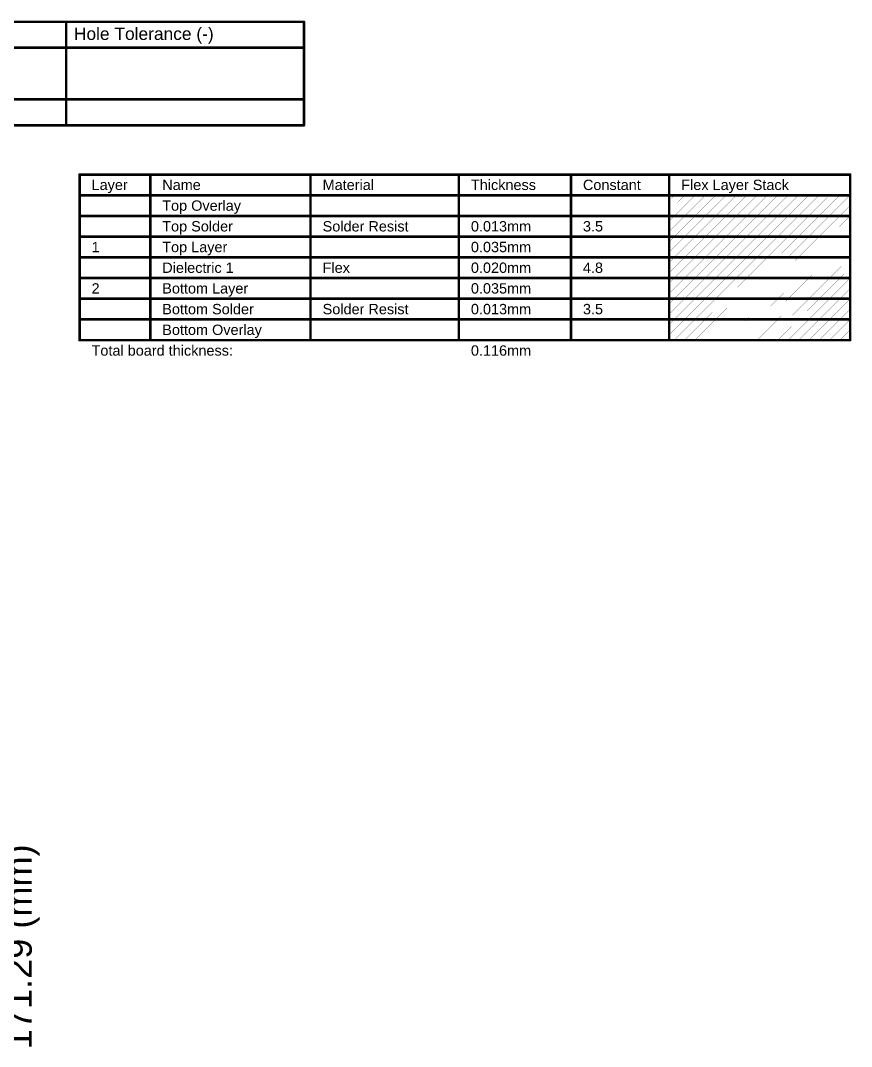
# Model space of a CAD drawing. Header units: inches. Extents: x -17 to 349, y -40 to 215.
# Drawn here: x 226.2 to 348.6, y 64.2 to 215.3 of the extents above; entities that cross this region are included whole.
import ezdxf

# ---------------------------------------------------------------- set-up
doc = ezdxf.new("R2010")
doc.units = ezdxf.units.IN
for name, color, linetype in [('Dimension', 6, 'Continuous'), ('Drill Drawing', 1, 'Continuous'), ('Fabrication', 76, 'Continuous')]:
    doc.layers.add(name, color=color, linetype=linetype)
doc.styles.add('Arial', font='', dxfattribs={"height": 0.2})
doc.styles.get('Arial').set_extended_font_data('Arial')

msp = doc.modelspace()

# ---------------------------------------------------------------- linework, layer by layer
at = {"layer": 'Drill Drawing'}
for points in [[(-1.87, 215.09, 0.381, 0.381, 0), (267.9, 215.09, 0.381, 0.381, 0)], [(232.89, 199.85, 0.381, 0.381, 0), (232.89, 215.09, 0.381, 0.381, 0)], [(267.9, 199.85, 0.381, 0.381, 0), (267.9, 215.09, 0.381, 0.381, 0)], [(-1.87, 211.28, 0.381, 0.381, 0), (267.9, 211.28, 0.381, 0.381, 0)], [(-1.87, 203.66, 0.381, 0.381, 0), (267.9, 203.66, 0.381, 0.381, 0)], [(-1.87, 199.85, 0.381, 0.381, 0), (267.9, 199.85, 0.381, 0.381, 0)]]:
    msp.add_lwpolyline(points, format="xyseb", dxfattribs=at)
for points in [[(232.79, 215.09, 0.191, 0.191, 1), (232.98, 215.09, 0.191, 0.191, 1)], [(267.81, 215.09, 0.191, 0.191, 1), (268, 215.09, 0.191, 0.191, 1)], [(267.81, 215.09, 0.191, 0.191, 1), (268, 215.09, 0.191, 0.191, 1)], [(267.81, 211.28, 0.191, 0.191, 1), (268, 211.28, 0.191, 0.191, 1)], [(267.81, 203.66, 0.191, 0.191, 1), (268, 203.66, 0.191, 0.191, 1)], [(232.79, 199.85, 0.191, 0.191, 1), (232.98, 199.85, 0.191, 0.191, 1)], [(267.81, 199.85, 0.191, 0.191, 1), (268, 199.85, 0.191, 0.191, 1)], [(267.81, 199.85, 0.191, 0.191, 1), (268, 199.85, 0.191, 0.191, 1)]]:
    msp.add_lwpolyline(points, format="xyseb", close=True, dxfattribs=at)
at = {"layer": 'Fabrication'}
for points in [[(234.86, 192.6, 0.381, 0.381, 0), (348.36, 192.6, 0.381, 0.381, 0)], [(234.86, 168.22, 0.381, 0.381, 0), (234.86, 192.6, 0.381, 0.381, 0)], [(245.27, 168.22, 0.381, 0.381, 0), (245.27, 192.6, 0.381, 0.381, 0)], [(268.88, 168.22, 0.381, 0.381, 0), (268.88, 192.6, 0.381, 0.381, 0)], [(290.72, 168.22, 0.381, 0.381, 0), (290.72, 192.6, 0.381, 0.381, 0)], [(307.23, 168.22, 0.381, 0.381, 0), (307.23, 192.6, 0.381, 0.381, 0)], [(321.7, 168.22, 0.381, 0.381, 0), (321.7, 192.6, 0.381, 0.381, 0)], [(348.36, 168.22, 0.381, 0.381, 0), (348.36, 192.6, 0.381, 0.381, 0)], [(234.86, 189.55, 0.381, 0.381, 0), (348.36, 189.55, 0.381, 0.381, 0)], [(321.7, 187.28, 0.0254, 0.0254, 0), (323.98, 189.55, 0.0254, 0.0254, 0)], [(321.7, 188.8, 0.0254, 0.0254, 0), (322.46, 189.55, 0.0254, 0.0254, 0)], [(322.46, 186.51, 0.0254, 0.0254, 0), (325.5, 189.55, 0.0254, 0.0254, 0)], [(323.98, 186.51, 0.0254, 0.0254, 0), (327.03, 189.55, 0.0254, 0.0254, 0)], [(325.5, 186.51, 0.0254, 0.0254, 0), (328.55, 189.55, 0.0254, 0.0254, 0)], [(327.03, 186.51, 0.0254, 0.0254, 0), (330.08, 189.55, 0.0254, 0.0254, 0)], [(328.55, 186.51, 0.0254, 0.0254, 0), (331.6, 189.55, 0.0254, 0.0254, 0)], [(330.08, 186.51, 0.0254, 0.0254, 0), (333.12, 189.55, 0.0254, 0.0254, 0)], [(331.6, 186.51, 0.0254, 0.0254, 0), (334.65, 189.55, 0.0254, 0.0254, 0)], [(333.12, 186.51, 0.0254, 0.0254, 0), (336.17, 189.55, 0.0254, 0.0254, 0)], [(334.65, 186.51, 0.0254, 0.0254, 0), (337.7, 189.55, 0.0254, 0.0254, 0)], [(336.17, 186.51, 0.0254, 0.0254, 0), (339.22, 189.55, 0.0254, 0.0254, 0)], [(337.7, 186.51, 0.0254, 0.0254, 0), (340.74, 189.55, 0.0254, 0.0254, 0)], [(339.22, 186.51, 0.0254, 0.0254, 0), (342.27, 189.55, 0.0254, 0.0254, 0)], [(340.74, 186.51, 0.0254, 0.0254, 0), (343.79, 189.55, 0.0254, 0.0254, 0)], [(342.27, 186.51, 0.0254, 0.0254, 0), (345.32, 189.55, 0.0254, 0.0254, 0)], [(343.79, 186.51, 0.0254, 0.0254, 0), (346.84, 189.55, 0.0254, 0.0254, 0)], [(345.32, 186.51, 0.0254, 0.0254, 0), (348.36, 189.55, 0.0254, 0.0254, 0)], [(346.84, 186.51, 0.0254, 0.0254, 0), (348.36, 188.03, 0.0254, 0.0254, 0)], [(234.86, 186.51, 0.381, 0.381, 0), (245.27, 186.51, 0.381, 0.381, 0)], [(245.27, 186.51, 0.381, 0.381, 0), (268.88, 186.51, 0.381, 0.381, 0)], [(268.88, 186.51, 0.381, 0.381, 0), (290.72, 186.51, 0.381, 0.381, 0)], [(290.72, 186.51, 0.381, 0.381, 0), (307.23, 186.51, 0.381, 0.381, 0)], [(307.23, 186.51, 0.381, 0.381, 0), (321.7, 186.51, 0.381, 0.381, 0)], [(321.7, 186.51, 0.381, 0.381, 0), (348.36, 186.51, 0.381, 0.381, 0)], [(321.7, 184.23, 0.0254, 0.0254, 0), (323.98, 186.51, 0.0254, 0.0254, 0)], [(321.7, 185.75, 0.0254, 0.0254, 0), (322.46, 186.51, 0.0254, 0.0254, 0)], [(322.46, 183.46, 0.0254, 0.0254, 0), (325.5, 186.51, 0.0254, 0.0254, 0)], [(323.98, 183.46, 0.0254, 0.0254, 0), (327.03, 186.51, 0.0254, 0.0254, 0)], [(325.5, 183.46, 0.0254, 0.0254, 0), (328.55, 186.51, 0.0254, 0.0254, 0)], [(327.03, 183.46, 0.0254, 0.0254, 0), (330.08, 186.51, 0.0254, 0.0254, 0)], [(328.55, 183.46, 0.0254, 0.0254, 0), (331.6, 186.51, 0.0254, 0.0254, 0)], [(330.08, 183.46, 0.0254, 0.0254, 0), (333.12, 186.51, 0.0254, 0.0254, 0)], [(331.6, 183.46, 0.0254, 0.0254, 0), (334.65, 186.51, 0.0254, 0.0254, 0)], [(333.12, 183.46, 0.0254, 0.0254, 0), (336.17, 186.51, 0.0254, 0.0254, 0)], [(334.65, 183.46, 0.0254, 0.0254, 0), (337.7, 186.51, 0.0254, 0.0254, 0)], [(336.17, 183.46, 0.0254, 0.0254, 0), (339.22, 186.51, 0.0254, 0.0254, 0)], [(337.7, 183.46, 0.0254, 0.0254, 0), (340.74, 186.51, 0.0254, 0.0254, 0)], [(339.22, 183.46, 0.0254, 0.0254, 0), (342.27, 186.51, 0.0254, 0.0254, 0)], [(340.74, 183.46, 0.0254, 0.0254, 0), (343.79, 186.51, 0.0254, 0.0254, 0)], [(342.27, 183.46, 0.0254, 0.0254, 0), (345.32, 186.51, 0.0254, 0.0254, 0)], [(343.79, 183.46, 0.0254, 0.0254, 0), (346.84, 186.51, 0.0254, 0.0254, 0)], [(345.32, 183.46, 0.0254, 0.0254, 0), (348.36, 186.51, 0.0254, 0.0254, 0)], [(346.84, 183.46, 0.0254, 0.0254, 0), (348.36, 184.98, 0.0254, 0.0254, 0)], [(234.86, 183.46, 0.381, 0.381, 0), (245.27, 183.46, 0.381, 0.381, 0)], [(245.27, 183.46, 0.381, 0.381, 0), (268.88, 183.46, 0.381, 0.381, 0)], [(268.88, 183.46, 0.381, 0.381, 0), (290.72, 183.46, 0.381, 0.381, 0)], [(290.72, 183.46, 0.381, 0.381, 0), (307.23, 183.46, 0.381, 0.381, 0)], [(307.23, 183.46, 0.381, 0.381, 0), (321.7, 183.46, 0.381, 0.381, 0)], [(321.7, 183.46, 0.381, 0.381, 0), (348.36, 183.46, 0.381, 0.381, 0)], [(321.7, 181.18, 0.0254, 0.0254, 0), (323.98, 183.46, 0.0254, 0.0254, 0)], [(321.7, 182.7, 0.0254, 0.0254, 0), (322.46, 183.46, 0.0254, 0.0254, 0)], [(322.46, 180.41, 0.0254, 0.0254, 0), (325.5, 183.46, 0.0254, 0.0254, 0)], [(323.98, 180.41, 0.0254, 0.0254, 0), (327.03, 183.46, 0.0254, 0.0254, 0)], [(325.5, 180.41, 0.0254, 0.0254, 0), (328.55, 183.46, 0.0254, 0.0254, 0)], [(327.03, 180.41, 0.0254, 0.0254, 0), (330.08, 183.46, 0.0254, 0.0254, 0)], [(328.55, 180.41, 0.0254, 0.0254, 0), (331.6, 183.46, 0.0254, 0.0254, 0)], [(330.08, 180.41, 0.0254, 0.0254, 0), (333.12, 183.46, 0.0254, 0.0254, 0)], [(331.6, 180.41, 0.0254, 0.0254, 0), (334.65, 183.46, 0.0254, 0.0254, 0)], [(333.12, 180.41, 0.0254, 0.0254, 0), (336.17, 183.46, 0.0254, 0.0254, 0)], [(334.65, 180.41, 0.0254, 0.0254, 0), (337.7, 183.46, 0.0254, 0.0254, 0)], [(336.17, 180.41, 0.0254, 0.0254, 0), (339.22, 183.46, 0.0254, 0.0254, 0)], [(337.7, 180.41, 0.0254, 0.0254, 0), (340.74, 183.46, 0.0254, 0.0254, 0)], [(339.22, 180.41, 0.0254, 0.0254, 0), (342.27, 183.46, 0.0254, 0.0254, 0)], [(340.74, 180.41, 0.0254, 0.0254, 0), (343.79, 183.46, 0.0254, 0.0254, 0)], [(342.27, 180.41, 0.0254, 0.0254, 0), (345.32, 183.46, 0.0254, 0.0254, 0)], [(343.79, 180.41, 0.0254, 0.0254, 0), (346.84, 183.46, 0.0254, 0.0254, 0)], [(345.32, 180.41, 0.0254, 0.0254, 0), (348.36, 183.46, 0.0254, 0.0254, 0)], [(346.84, 180.41, 0.0254, 0.0254, 0), (348.36, 181.93, 0.0254, 0.0254, 0)], [(234.86, 180.41, 0.381, 0.381, 0), (245.27, 180.41, 0.381, 0.381, 0)], [(245.27, 180.41, 0.381, 0.381, 0), (268.88, 180.41, 0.381, 0.381, 0)], [(268.88, 180.41, 0.381, 0.381, 0), (290.72, 180.41, 0.381, 0.381, 0)], [(290.72, 180.41, 0.381, 0.381, 0), (307.23, 180.41, 0.381, 0.381, 0)], [(307.23, 180.41, 0.381, 0.381, 0), (321.7, 180.41, 0.381, 0.381, 0)], [(321.7, 180.41, 0.381, 0.381, 0), (348.36, 180.41, 0.381, 0.381, 0)], [(321.7, 178.13, 0.0254, 0.0254, 0), (323.98, 180.41, 0.0254, 0.0254, 0)], [(321.7, 179.66, 0.0254, 0.0254, 0), (322.46, 180.41, 0.0254, 0.0254, 0)], [(322.46, 177.36, 0.0254, 0.0254, 0), (325.5, 180.41, 0.0254, 0.0254, 0)], [(323.98, 177.36, 0.0254, 0.0254, 0), (327.03, 180.41, 0.0254, 0.0254, 0)], [(325.5, 177.36, 0.0254, 0.0254, 0), (328.55, 180.41, 0.0254, 0.0254, 0)], [(327.03, 177.36, 0.0254, 0.0254, 0), (330.08, 180.41, 0.0254, 0.0254, 0)], [(328.55, 177.36, 0.0254, 0.0254, 0), (331.6, 180.41, 0.0254, 0.0254, 0)], [(330.08, 177.36, 0.0254, 0.0254, 0), (333.12, 180.41, 0.0254, 0.0254, 0)], [(331.6, 177.36, 0.0254, 0.0254, 0), (334.65, 180.41, 0.0254, 0.0254, 0)], [(333.12, 177.36, 0.0254, 0.0254, 0), (336.17, 180.41, 0.0254, 0.0254, 0)], [(334.65, 177.36, 0.0254, 0.0254, 0), (337.7, 180.41, 0.0254, 0.0254, 0)], [(336.17, 177.36, 0.0254, 0.0254, 0), (339.22, 180.41, 0.0254, 0.0254, 0)], [(337.7, 177.36, 0.0254, 0.0254, 0), (340.74, 180.41, 0.0254, 0.0254, 0)], [(339.22, 177.36, 0.0254, 0.0254, 0), (342.27, 180.41, 0.0254, 0.0254, 0)], [(340.74, 177.36, 0.0254, 0.0254, 0), (343.79, 180.41, 0.0254, 0.0254, 0)], [(342.27, 177.36, 0.0254, 0.0254, 0), (345.32, 180.41, 0.0254, 0.0254, 0)], [(343.79, 177.36, 0.0254, 0.0254, 0), (346.84, 180.41, 0.0254, 0.0254, 0)], [(345.32, 177.36, 0.0254, 0.0254, 0), (348.36, 180.41, 0.0254, 0.0254, 0)], [(346.84, 177.36, 0.0254, 0.0254, 0), (348.36, 178.89, 0.0254, 0.0254, 0)], [(234.86, 177.36, 0.381, 0.381, 0), (245.27, 177.36, 0.381, 0.381, 0)], [(245.27, 177.36, 0.381, 0.381, 0), (268.88, 177.36, 0.381, 0.381, 0)], [(268.88, 177.36, 0.381, 0.381, 0), (290.72, 177.36, 0.381, 0.381, 0)], [(290.72, 177.36, 0.381, 0.381, 0), (307.23, 177.36, 0.381, 0.381, 0)], [(307.23, 177.36, 0.381, 0.381, 0), (321.7, 177.36, 0.381, 0.381, 0)], [(321.7, 177.36, 0.381, 0.381, 0), (348.36, 177.36, 0.381, 0.381, 0)], [(321.7, 175.08, 0.0254, 0.0254, 0), (323.98, 177.36, 0.0254, 0.0254, 0)], [(321.7, 176.61, 0.0254, 0.0254, 0), (322.46, 177.36, 0.0254, 0.0254, 0)], [(322.46, 174.31, 0.0254, 0.0254, 0), (325.5, 177.36, 0.0254, 0.0254, 0)], [(323.98, 174.31, 0.0254, 0.0254, 0), (327.03, 177.36, 0.0254, 0.0254, 0)], [(325.5, 174.31, 0.0254, 0.0254, 0), (328.55, 177.36, 0.0254, 0.0254, 0)], [(327.03, 174.31, 0.0254, 0.0254, 0), (330.08, 177.36, 0.0254, 0.0254, 0)], [(328.55, 174.31, 0.0254, 0.0254, 0), (331.6, 177.36, 0.0254, 0.0254, 0)], [(330.08, 174.31, 0.0254, 0.0254, 0), (333.12, 177.36, 0.0254, 0.0254, 0)], [(331.6, 174.31, 0.0254, 0.0254, 0), (334.65, 177.36, 0.0254, 0.0254, 0)], [(333.12, 174.31, 0.0254, 0.0254, 0), (336.17, 177.36, 0.0254, 0.0254, 0)], [(334.65, 174.31, 0.0254, 0.0254, 0), (337.7, 177.36, 0.0254, 0.0254, 0)], [(336.17, 174.31, 0.0254, 0.0254, 0), (339.22, 177.36, 0.0254, 0.0254, 0)], [(337.7, 174.31, 0.0254, 0.0254, 0), (340.74, 177.36, 0.0254, 0.0254, 0)], [(339.22, 174.31, 0.0254, 0.0254, 0), (342.27, 177.36, 0.0254, 0.0254, 0)], [(340.74, 174.31, 0.0254, 0.0254, 0), (343.79, 177.36, 0.0254, 0.0254, 0)], [(342.27, 174.31, 0.0254, 0.0254, 0), (345.32, 177.36, 0.0254, 0.0254, 0)], [(343.79, 174.31, 0.0254, 0.0254, 0), (346.84, 177.36, 0.0254, 0.0254, 0)], [(345.32, 174.31, 0.0254, 0.0254, 0), (348.36, 177.36, 0.0254, 0.0254, 0)], [(346.84, 174.31, 0.0254, 0.0254, 0), (348.36, 175.84, 0.0254, 0.0254, 0)], [(234.86, 174.31, 0.381, 0.381, 0), (245.27, 174.31, 0.381, 0.381, 0)], [(245.27, 174.31, 0.381, 0.381, 0), (268.88, 174.31, 0.381, 0.381, 0)], [(268.88, 174.31, 0.381, 0.381, 0), (290.72, 174.31, 0.381, 0.381, 0)], [(290.72, 174.31, 0.381, 0.381, 0), (307.23, 174.31, 0.381, 0.381, 0)], [(307.23, 174.31, 0.381, 0.381, 0), (321.7, 174.31, 0.381, 0.381, 0)], [(321.7, 174.31, 0.381, 0.381, 0), (348.36, 174.31, 0.381, 0.381, 0)], [(321.7, 172.04, 0.0254, 0.0254, 0), (323.98, 174.31, 0.0254, 0.0254, 0)], [(321.7, 173.56, 0.0254, 0.0254, 0), (322.46, 174.31, 0.0254, 0.0254, 0)], [(322.46, 171.27, 0.0254, 0.0254, 0), (325.5, 174.31, 0.0254, 0.0254, 0)], [(323.98, 171.27, 0.0254, 0.0254, 0), (327.03, 174.31, 0.0254, 0.0254, 0)], [(325.5, 171.27, 0.0254, 0.0254, 0), (328.55, 174.31, 0.0254, 0.0254, 0)], [(327.03, 171.27, 0.0254, 0.0254, 0), (330.08, 174.31, 0.0254, 0.0254, 0)], [(328.55, 171.27, 0.0254, 0.0254, 0), (331.6, 174.31, 0.0254, 0.0254, 0)], [(330.08, 171.27, 0.0254, 0.0254, 0), (333.12, 174.31, 0.0254, 0.0254, 0)], [(331.6, 171.27, 0.0254, 0.0254, 0), (334.65, 174.31, 0.0254, 0.0254, 0)], [(333.12, 171.27, 0.0254, 0.0254, 0), (336.17, 174.31, 0.0254, 0.0254, 0)], [(334.65, 171.27, 0.0254, 0.0254, 0), (337.7, 174.31, 0.0254, 0.0254, 0)], [(336.17, 171.27, 0.0254, 0.0254, 0), (339.22, 174.31, 0.0254, 0.0254, 0)], [(337.7, 171.27, 0.0254, 0.0254, 0), (340.74, 174.31, 0.0254, 0.0254, 0)], [(339.22, 171.27, 0.0254, 0.0254, 0), (342.27, 174.31, 0.0254, 0.0254, 0)], [(340.74, 171.27, 0.0254, 0.0254, 0), (343.79, 174.31, 0.0254, 0.0254, 0)], [(342.27, 171.27, 0.0254, 0.0254, 0), (345.32, 174.31, 0.0254, 0.0254, 0)], [(343.79, 171.27, 0.0254, 0.0254, 0), (346.84, 174.31, 0.0254, 0.0254, 0)], [(345.32, 171.27, 0.0254, 0.0254, 0), (348.36, 174.31, 0.0254, 0.0254, 0)], [(346.84, 171.27, 0.0254, 0.0254, 0), (348.36, 172.79, 0.0254, 0.0254, 0)], [(234.86, 171.27, 0.381, 0.381, 0), (245.27, 171.27, 0.381, 0.381, 0)], [(245.27, 171.27, 0.381, 0.381, 0), (268.88, 171.27, 0.381, 0.381, 0)], [(268.88, 171.27, 0.381, 0.381, 0), (290.72, 171.27, 0.381, 0.381, 0)], [(290.72, 171.27, 0.381, 0.381, 0), (307.23, 171.27, 0.381, 0.381, 0)], [(307.23, 171.27, 0.381, 0.381, 0), (321.7, 171.27, 0.381, 0.381, 0)], [(321.7, 171.27, 0.381, 0.381, 0), (348.36, 171.27, 0.381, 0.381, 0)], [(321.7, 168.99, 0.0254, 0.0254, 0), (323.98, 171.27, 0.0254, 0.0254, 0)], [(321.7, 170.51, 0.0254, 0.0254, 0), (322.46, 171.27, 0.0254, 0.0254, 0)], [(322.46, 168.22, 0.0254, 0.0254, 0), (325.5, 171.27, 0.0254, 0.0254, 0)], [(323.98, 168.22, 0.0254, 0.0254, 0), (327.03, 171.27, 0.0254, 0.0254, 0)], [(325.5, 168.22, 0.0254, 0.0254, 0), (328.55, 171.27, 0.0254, 0.0254, 0)], [(327.03, 168.22, 0.0254, 0.0254, 0), (330.08, 171.27, 0.0254, 0.0254, 0)], [(328.55, 168.22, 0.0254, 0.0254, 0), (331.6, 171.27, 0.0254, 0.0254, 0)], [(330.08, 168.22, 0.0254, 0.0254, 0), (333.12, 171.27, 0.0254, 0.0254, 0)], [(331.6, 168.22, 0.0254, 0.0254, 0), (334.65, 171.27, 0.0254, 0.0254, 0)], [(333.12, 168.22, 0.0254, 0.0254, 0), (336.17, 171.27, 0.0254, 0.0254, 0)], [(334.65, 168.22, 0.0254, 0.0254, 0), (337.7, 171.27, 0.0254, 0.0254, 0)], [(336.17, 168.22, 0.0254, 0.0254, 0), (339.22, 171.27, 0.0254, 0.0254, 0)], [(337.7, 168.22, 0.0254, 0.0254, 0), (340.74, 171.27, 0.0254, 0.0254, 0)], [(339.22, 168.22, 0.0254, 0.0254, 0), (342.27, 171.27, 0.0254, 0.0254, 0)], [(340.74, 168.22, 0.0254, 0.0254, 0), (343.79, 171.27, 0.0254, 0.0254, 0)], [(342.27, 168.22, 0.0254, 0.0254, 0), (345.32, 171.27, 0.0254, 0.0254, 0)], [(343.79, 168.22, 0.0254, 0.0254, 0), (346.84, 171.27, 0.0254, 0.0254, 0)], [(345.32, 168.22, 0.0254, 0.0254, 0), (348.36, 171.27, 0.0254, 0.0254, 0)], [(346.84, 168.22, 0.0254, 0.0254, 0), (348.36, 169.74, 0.0254, 0.0254, 0)], [(234.86, 168.22, 0.381, 0.381, 0), (245.27, 168.22, 0.381, 0.381, 0)], [(245.27, 168.22, 0.381, 0.381, 0), (268.88, 168.22, 0.381, 0.381, 0)], [(268.88, 168.22, 0.381, 0.381, 0), (290.72, 168.22, 0.381, 0.381, 0)], [(290.72, 168.22, 0.381, 0.381, 0), (307.23, 168.22, 0.381, 0.381, 0)], [(307.23, 168.22, 0.381, 0.381, 0), (321.7, 168.22, 0.381, 0.381, 0)], [(321.7, 168.22, 0.381, 0.381, 0), (348.36, 168.22, 0.381, 0.381, 0)]]:
    msp.add_lwpolyline(points, format="xyseb", dxfattribs=at)
for points in [[(234.76, 192.6, 0.191, 0.191, 1), (234.95, 192.6, 0.191, 0.191, 1)], [(234.76, 192.6, 0.191, 0.191, 1), (234.95, 192.6, 0.191, 0.191, 1)], [(245.17, 192.6, 0.191, 0.191, 1), (245.36, 192.6, 0.191, 0.191, 1)], [(268.79, 192.6, 0.191, 0.191, 1), (268.98, 192.6, 0.191, 0.191, 1)], [(290.63, 192.6, 0.191, 0.191, 1), (290.82, 192.6, 0.191, 0.191, 1)], [(307.13, 192.6, 0.191, 0.191, 1), (307.32, 192.6, 0.191, 0.191, 1)], [(321.61, 192.6, 0.191, 0.191, 1), (321.8, 192.6, 0.191, 0.191, 1)], [(348.27, 192.6, 0.191, 0.191, 1), (348.46, 192.6, 0.191, 0.191, 1)], [(348.27, 192.6, 0.191, 0.191, 1), (348.46, 192.6, 0.191, 0.191, 1)], [(234.76, 189.55, 0.191, 0.191, 1), (234.95, 189.55, 0.191, 0.191, 1)], [(322.45, 189.55, 0.0127, 0.0127, 1), (322.46, 189.55, 0.0127, 0.0127, 1)], [(323.97, 189.55, 0.0127, 0.0127, 1), (323.99, 189.55, 0.0127, 0.0127, 1)], [(325.5, 189.55, 0.0127, 0.0127, 1), (325.51, 189.55, 0.0127, 0.0127, 1)], [(327.02, 189.55, 0.0127, 0.0127, 1), (327.03, 189.55, 0.0127, 0.0127, 1)], [(328.54, 189.55, 0.0127, 0.0127, 1), (328.56, 189.55, 0.0127, 0.0127, 1)], [(330.07, 189.55, 0.0127, 0.0127, 1), (330.08, 189.55, 0.0127, 0.0127, 1)], [(331.59, 189.55, 0.0127, 0.0127, 1), (331.61, 189.55, 0.0127, 0.0127, 1)], [(333.12, 189.55, 0.0127, 0.0127, 1), (333.13, 189.55, 0.0127, 0.0127, 1)], [(334.64, 189.55, 0.0127, 0.0127, 1), (334.65, 189.55, 0.0127, 0.0127, 1)], [(336.16, 189.55, 0.0127, 0.0127, 1), (336.18, 189.55, 0.0127, 0.0127, 1)], [(337.69, 189.55, 0.0127, 0.0127, 1), (337.7, 189.55, 0.0127, 0.0127, 1)], [(339.21, 189.55, 0.0127, 0.0127, 1), (339.23, 189.55, 0.0127, 0.0127, 1)], [(340.74, 189.55, 0.0127, 0.0127, 1), (340.75, 189.55, 0.0127, 0.0127, 1)], [(342.26, 189.55, 0.0127, 0.0127, 1), (342.27, 189.55, 0.0127, 0.0127, 1)], [(343.78, 189.55, 0.0127, 0.0127, 1), (343.8, 189.55, 0.0127, 0.0127, 1)], [(345.31, 189.55, 0.0127, 0.0127, 1), (345.32, 189.55, 0.0127, 0.0127, 1)], [(346.83, 189.55, 0.0127, 0.0127, 1), (346.85, 189.55, 0.0127, 0.0127, 1)], [(348.27, 189.55, 0.191, 0.191, 1), (348.46, 189.55, 0.191, 0.191, 1)], [(348.36, 189.55, 0.0127, 0.0127, 1), (348.37, 189.55, 0.0127, 0.0127, 1)], [(321.69, 188.8, 0.0127, 0.0127, 1), (321.71, 188.8, 0.0127, 0.0127, 1)], [(348.36, 188.03, 0.0127, 0.0127, 1), (348.37, 188.03, 0.0127, 0.0127, 1)], [(234.76, 186.51, 0.191, 0.191, 1), (234.95, 186.51, 0.191, 0.191, 1)], [(245.17, 186.51, 0.191, 0.191, 1), (245.36, 186.51, 0.191, 0.191, 1)], [(245.17, 186.51, 0.191, 0.191, 1), (245.36, 186.51, 0.191, 0.191, 1)], [(268.79, 186.51, 0.191, 0.191, 1), (268.98, 186.51, 0.191, 0.191, 1)], [(268.79, 186.51, 0.191, 0.191, 1), (268.98, 186.51, 0.191, 0.191, 1)], [(290.63, 186.51, 0.191, 0.191, 1), (290.82, 186.51, 0.191, 0.191, 1)], [(290.63, 186.51, 0.191, 0.191, 1), (290.82, 186.51, 0.191, 0.191, 1)], [(307.13, 186.51, 0.191, 0.191, 1), (307.32, 186.51, 0.191, 0.191, 1)], [(307.13, 186.51, 0.191, 0.191, 1), (307.32, 186.51, 0.191, 0.191, 1)], [(321.61, 186.51, 0.191, 0.191, 1), (321.8, 186.51, 0.191, 0.191, 1)], [(321.61, 186.51, 0.191, 0.191, 1), (321.8, 186.51, 0.191, 0.191, 1)], [(321.69, 187.28, 0.0127, 0.0127, 1), (321.71, 187.28, 0.0127, 0.0127, 1)], [(322.45, 186.51, 0.0127, 0.0127, 1), (322.46, 186.51, 0.0127, 0.0127, 1)], [(322.45, 186.51, 0.0127, 0.0127, 1), (322.46, 186.51, 0.0127, 0.0127, 1)], [(323.97, 186.51, 0.0127, 0.0127, 1), (323.99, 186.51, 0.0127, 0.0127, 1)], [(323.97, 186.51, 0.0127, 0.0127, 1), (323.99, 186.51, 0.0127, 0.0127, 1)], [(325.5, 186.51, 0.0127, 0.0127, 1), (325.51, 186.51, 0.0127, 0.0127, 1)], [(325.5, 186.51, 0.0127, 0.0127, 1), (325.51, 186.51, 0.0127, 0.0127, 1)], [(327.02, 186.51, 0.0127, 0.0127, 1), (327.03, 186.51, 0.0127, 0.0127, 1)], [(327.02, 186.51, 0.0127, 0.0127, 1), (327.03, 186.51, 0.0127, 0.0127, 1)], [(328.54, 186.51, 0.0127, 0.0127, 1), (328.56, 186.51, 0.0127, 0.0127, 1)], [(328.54, 186.51, 0.0127, 0.0127, 1), (328.56, 186.51, 0.0127, 0.0127, 1)], [(330.07, 186.51, 0.0127, 0.0127, 1), (330.08, 186.51, 0.0127, 0.0127, 1)], [(330.07, 186.51, 0.0127, 0.0127, 1), (330.08, 186.51, 0.0127, 0.0127, 1)], [(331.59, 186.51, 0.0127, 0.0127, 1), (331.61, 186.51, 0.0127, 0.0127, 1)], [(331.59, 186.51, 0.0127, 0.0127, 1), (331.61, 186.51, 0.0127, 0.0127, 1)], [(333.12, 186.51, 0.0127, 0.0127, 1), (333.13, 186.51, 0.0127, 0.0127, 1)], [(333.12, 186.51, 0.0127, 0.0127, 1), (333.13, 186.51, 0.0127, 0.0127, 1)], [(334.64, 186.51, 0.0127, 0.0127, 1), (334.65, 186.51, 0.0127, 0.0127, 1)], [(334.64, 186.51, 0.0127, 0.0127, 1), (334.65, 186.51, 0.0127, 0.0127, 1)], [(336.16, 186.51, 0.0127, 0.0127, 1), (336.18, 186.51, 0.0127, 0.0127, 1)], [(336.16, 186.51, 0.0127, 0.0127, 1), (336.18, 186.51, 0.0127, 0.0127, 1)], [(337.69, 186.51, 0.0127, 0.0127, 1), (337.7, 186.51, 0.0127, 0.0127, 1)], [(337.69, 186.51, 0.0127, 0.0127, 1), (337.7, 186.51, 0.0127, 0.0127, 1)], [(339.21, 186.51, 0.0127, 0.0127, 1), (339.23, 186.51, 0.0127, 0.0127, 1)], [(339.21, 186.51, 0.0127, 0.0127, 1), (339.23, 186.51, 0.0127, 0.0127, 1)], [(340.74, 186.51, 0.0127, 0.0127, 1), (340.75, 186.51, 0.0127, 0.0127, 1)], [(340.74, 186.51, 0.0127, 0.0127, 1), (340.75, 186.51, 0.0127, 0.0127, 1)], [(342.26, 186.51, 0.0127, 0.0127, 1), (342.27, 186.51, 0.0127, 0.0127, 1)], [(342.26, 186.51, 0.0127, 0.0127, 1), (342.27, 186.51, 0.0127, 0.0127, 1)], [(343.78, 186.51, 0.0127, 0.0127, 1), (343.8, 186.51, 0.0127, 0.0127, 1)], [(343.78, 186.51, 0.0127, 0.0127, 1), (343.8, 186.51, 0.0127, 0.0127, 1)], [(345.31, 186.51, 0.0127, 0.0127, 1), (345.32, 186.51, 0.0127, 0.0127, 1)], [(345.31, 186.51, 0.0127, 0.0127, 1), (345.32, 186.51, 0.0127, 0.0127, 1)], [(346.83, 186.51, 0.0127, 0.0127, 1), (346.85, 186.51, 0.0127, 0.0127, 1)], [(346.83, 186.51, 0.0127, 0.0127, 1), (346.85, 186.51, 0.0127, 0.0127, 1)], [(348.27, 186.51, 0.191, 0.191, 1), (348.46, 186.51, 0.191, 0.191, 1)], [(348.36, 186.51, 0.0127, 0.0127, 1), (348.37, 186.51, 0.0127, 0.0127, 1)], [(321.69, 185.75, 0.0127, 0.0127, 1), (321.71, 185.75, 0.0127, 0.0127, 1)], [(348.36, 184.98, 0.0127, 0.0127, 1), (348.37, 184.98, 0.0127, 0.0127, 1)], [(234.76, 183.46, 0.191, 0.191, 1), (234.95, 183.46, 0.191, 0.191, 1)], [(245.17, 183.46, 0.191, 0.191, 1), (245.36, 183.46, 0.191, 0.191, 1)], [(245.17, 183.46, 0.191, 0.191, 1), (245.36, 183.46, 0.191, 0.191, 1)], [(268.79, 183.46, 0.191, 0.191, 1), (268.98, 183.46, 0.191, 0.191, 1)], [(268.79, 183.46, 0.191, 0.191, 1), (268.98, 183.46, 0.191, 0.191, 1)], [(290.63, 183.46, 0.191, 0.191, 1), (290.82, 183.46, 0.191, 0.191, 1)], [(290.63, 183.46, 0.191, 0.191, 1), (290.82, 183.46, 0.191, 0.191, 1)], [(307.13, 183.46, 0.191, 0.191, 1), (307.32, 183.46, 0.191, 0.191, 1)], [(307.13, 183.46, 0.191, 0.191, 1), (307.32, 183.46, 0.191, 0.191, 1)], [(321.61, 183.46, 0.191, 0.191, 1), (321.8, 183.46, 0.191, 0.191, 1)], [(321.61, 183.46, 0.191, 0.191, 1), (321.8, 183.46, 0.191, 0.191, 1)], [(321.69, 184.23, 0.0127, 0.0127, 1), (321.71, 184.23, 0.0127, 0.0127, 1)], [(322.45, 183.46, 0.0127, 0.0127, 1), (322.46, 183.46, 0.0127, 0.0127, 1)], [(322.45, 183.46, 0.0127, 0.0127, 1), (322.46, 183.46, 0.0127, 0.0127, 1)], [(323.97, 183.46, 0.0127, 0.0127, 1), (323.99, 183.46, 0.0127, 0.0127, 1)], [(323.97, 183.46, 0.0127, 0.0127, 1), (323.99, 183.46, 0.0127, 0.0127, 1)], [(325.5, 183.46, 0.0127, 0.0127, 1), (325.51, 183.46, 0.0127, 0.0127, 1)], [(325.5, 183.46, 0.0127, 0.0127, 1), (325.51, 183.46, 0.0127, 0.0127, 1)], [(327.02, 183.46, 0.0127, 0.0127, 1), (327.03, 183.46, 0.0127, 0.0127, 1)], [(327.02, 183.46, 0.0127, 0.0127, 1), (327.03, 183.46, 0.0127, 0.0127, 1)], [(328.54, 183.46, 0.0127, 0.0127, 1), (328.56, 183.46, 0.0127, 0.0127, 1)], [(328.54, 183.46, 0.0127, 0.0127, 1), (328.56, 183.46, 0.0127, 0.0127, 1)], [(330.07, 183.46, 0.0127, 0.0127, 1), (330.08, 183.46, 0.0127, 0.0127, 1)], [(330.07, 183.46, 0.0127, 0.0127, 1), (330.08, 183.46, 0.0127, 0.0127, 1)], [(331.59, 183.46, 0.0127, 0.0127, 1), (331.61, 183.46, 0.0127, 0.0127, 1)], [(331.59, 183.46, 0.0127, 0.0127, 1), (331.61, 183.46, 0.0127, 0.0127, 1)], [(333.12, 183.46, 0.0127, 0.0127, 1), (333.13, 183.46, 0.0127, 0.0127, 1)], [(333.12, 183.46, 0.0127, 0.0127, 1), (333.13, 183.46, 0.0127, 0.0127, 1)], [(334.64, 183.46, 0.0127, 0.0127, 1), (334.65, 183.46, 0.0127, 0.0127, 1)], [(334.64, 183.46, 0.0127, 0.0127, 1), (334.65, 183.46, 0.0127, 0.0127, 1)], [(336.16, 183.46, 0.0127, 0.0127, 1), (336.18, 183.46, 0.0127, 0.0127, 1)], [(336.16, 183.46, 0.0127, 0.0127, 1), (336.18, 183.46, 0.0127, 0.0127, 1)], [(337.69, 183.46, 0.0127, 0.0127, 1), (337.7, 183.46, 0.0127, 0.0127, 1)], [(337.69, 183.46, 0.0127, 0.0127, 1), (337.7, 183.46, 0.0127, 0.0127, 1)], [(339.21, 183.46, 0.0127, 0.0127, 1), (339.23, 183.46, 0.0127, 0.0127, 1)], [(339.21, 183.46, 0.0127, 0.0127, 1), (339.23, 183.46, 0.0127, 0.0127, 1)], [(340.74, 183.46, 0.0127, 0.0127, 1), (340.75, 183.46, 0.0127, 0.0127, 1)], [(340.74, 183.46, 0.0127, 0.0127, 1), (340.75, 183.46, 0.0127, 0.0127, 1)], [(342.26, 183.46, 0.0127, 0.0127, 1), (342.27, 183.46, 0.0127, 0.0127, 1)], [(342.26, 183.46, 0.0127, 0.0127, 1), (342.27, 183.46, 0.0127, 0.0127, 1)], [(343.78, 183.46, 0.0127, 0.0127, 1), (343.8, 183.46, 0.0127, 0.0127, 1)], [(343.78, 183.46, 0.0127, 0.0127, 1), (343.8, 183.46, 0.0127, 0.0127, 1)], [(345.31, 183.46, 0.0127, 0.0127, 1), (345.32, 183.46, 0.0127, 0.0127, 1)], [(345.31, 183.46, 0.0127, 0.0127, 1), (345.32, 183.46, 0.0127, 0.0127, 1)], [(346.83, 183.46, 0.0127, 0.0127, 1), (346.85, 183.46, 0.0127, 0.0127, 1)], [(346.83, 183.46, 0.0127, 0.0127, 1), (346.85, 183.46, 0.0127, 0.0127, 1)], [(348.27, 183.46, 0.191, 0.191, 1), (348.46, 183.46, 0.191, 0.191, 1)], [(348.36, 183.46, 0.0127, 0.0127, 1), (348.37, 183.46, 0.0127, 0.0127, 1)], [(321.69, 182.7, 0.0127, 0.0127, 1), (321.71, 182.7, 0.0127, 0.0127, 1)], [(348.36, 181.93, 0.0127, 0.0127, 1), (348.37, 181.93, 0.0127, 0.0127, 1)], [(234.76, 180.41, 0.191, 0.191, 1), (234.95, 180.41, 0.191, 0.191, 1)], [(245.17, 180.41, 0.191, 0.191, 1), (245.36, 180.41, 0.191, 0.191, 1)], [(245.17, 180.41, 0.191, 0.191, 1), (245.36, 180.41, 0.191, 0.191, 1)], [(268.79, 180.41, 0.191, 0.191, 1), (268.98, 180.41, 0.191, 0.191, 1)], [(268.79, 180.41, 0.191, 0.191, 1), (268.98, 180.41, 0.191, 0.191, 1)], [(290.63, 180.41, 0.191, 0.191, 1), (290.82, 180.41, 0.191, 0.191, 1)], [(290.63, 180.41, 0.191, 0.191, 1), (290.82, 180.41, 0.191, 0.191, 1)], [(307.13, 180.41, 0.191, 0.191, 1), (307.32, 180.41, 0.191, 0.191, 1)], [(307.13, 180.41, 0.191, 0.191, 1), (307.32, 180.41, 0.191, 0.191, 1)], [(321.61, 180.41, 0.191, 0.191, 1), (321.8, 180.41, 0.191, 0.191, 1)], [(321.61, 180.41, 0.191, 0.191, 1), (321.8, 180.41, 0.191, 0.191, 1)], [(321.69, 181.18, 0.0127, 0.0127, 1), (321.71, 181.18, 0.0127, 0.0127, 1)], [(322.45, 180.41, 0.0127, 0.0127, 1), (322.46, 180.41, 0.0127, 0.0127, 1)], [(322.45, 180.41, 0.0127, 0.0127, 1), (322.46, 180.41, 0.0127, 0.0127, 1)], [(323.97, 180.41, 0.0127, 0.0127, 1), (323.99, 180.41, 0.0127, 0.0127, 1)], [(323.97, 180.41, 0.0127, 0.0127, 1), (323.99, 180.41, 0.0127, 0.0127, 1)], [(325.5, 180.41, 0.0127, 0.0127, 1), (325.51, 180.41, 0.0127, 0.0127, 1)], [(325.5, 180.41, 0.0127, 0.0127, 1), (325.51, 180.41, 0.0127, 0.0127, 1)], [(327.02, 180.41, 0.0127, 0.0127, 1), (327.03, 180.41, 0.0127, 0.0127, 1)], [(327.02, 180.41, 0.0127, 0.0127, 1), (327.03, 180.41, 0.0127, 0.0127, 1)], [(328.54, 180.41, 0.0127, 0.0127, 1), (328.56, 180.41, 0.0127, 0.0127, 1)], [(328.54, 180.41, 0.0127, 0.0127, 1), (328.56, 180.41, 0.0127, 0.0127, 1)], [(330.07, 180.41, 0.0127, 0.0127, 1), (330.08, 180.41, 0.0127, 0.0127, 1)], [(330.07, 180.41, 0.0127, 0.0127, 1), (330.08, 180.41, 0.0127, 0.0127, 1)], [(331.59, 180.41, 0.0127, 0.0127, 1), (331.61, 180.41, 0.0127, 0.0127, 1)], [(331.59, 180.41, 0.0127, 0.0127, 1), (331.61, 180.41, 0.0127, 0.0127, 1)], [(333.12, 180.41, 0.0127, 0.0127, 1), (333.13, 180.41, 0.0127, 0.0127, 1)], [(333.12, 180.41, 0.0127, 0.0127, 1), (333.13, 180.41, 0.0127, 0.0127, 1)], [(334.64, 180.41, 0.0127, 0.0127, 1), (334.65, 180.41, 0.0127, 0.0127, 1)], [(334.64, 180.41, 0.0127, 0.0127, 1), (334.65, 180.41, 0.0127, 0.0127, 1)], [(336.16, 180.41, 0.0127, 0.0127, 1), (336.18, 180.41, 0.0127, 0.0127, 1)], [(336.16, 180.41, 0.0127, 0.0127, 1), (336.18, 180.41, 0.0127, 0.0127, 1)], [(337.69, 180.41, 0.0127, 0.0127, 1), (337.7, 180.41, 0.0127, 0.0127, 1)], [(337.69, 180.41, 0.0127, 0.0127, 1), (337.7, 180.41, 0.0127, 0.0127, 1)], [(339.21, 180.41, 0.0127, 0.0127, 1), (339.23, 180.41, 0.0127, 0.0127, 1)], [(339.21, 180.41, 0.0127, 0.0127, 1), (339.23, 180.41, 0.0127, 0.0127, 1)], [(340.74, 180.41, 0.0127, 0.0127, 1), (340.75, 180.41, 0.0127, 0.0127, 1)], [(340.74, 180.41, 0.0127, 0.0127, 1), (340.75, 180.41, 0.0127, 0.0127, 1)], [(342.26, 180.41, 0.0127, 0.0127, 1), (342.27, 180.41, 0.0127, 0.0127, 1)], [(342.26, 180.41, 0.0127, 0.0127, 1), (342.27, 180.41, 0.0127, 0.0127, 1)], [(343.78, 180.41, 0.0127, 0.0127, 1), (343.8, 180.41, 0.0127, 0.0127, 1)], [(343.78, 180.41, 0.0127, 0.0127, 1), (343.8, 180.41, 0.0127, 0.0127, 1)], [(345.31, 180.41, 0.0127, 0.0127, 1), (345.32, 180.41, 0.0127, 0.0127, 1)], [(345.31, 180.41, 0.0127, 0.0127, 1), (345.32, 180.41, 0.0127, 0.0127, 1)], [(346.83, 180.41, 0.0127, 0.0127, 1), (346.85, 180.41, 0.0127, 0.0127, 1)], [(346.83, 180.41, 0.0127, 0.0127, 1), (346.85, 180.41, 0.0127, 0.0127, 1)], [(348.27, 180.41, 0.191, 0.191, 1), (348.46, 180.41, 0.191, 0.191, 1)], [(348.36, 180.41, 0.0127, 0.0127, 1), (348.37, 180.41, 0.0127, 0.0127, 1)], [(321.69, 179.66, 0.0127, 0.0127, 1), (321.71, 179.66, 0.0127, 0.0127, 1)], [(348.36, 178.89, 0.0127, 0.0127, 1), (348.37, 178.89, 0.0127, 0.0127, 1)], [(234.76, 177.36, 0.191, 0.191, 1), (234.95, 177.36, 0.191, 0.191, 1)], [(245.17, 177.36, 0.191, 0.191, 1), (245.36, 177.36, 0.191, 0.191, 1)], [(245.17, 177.36, 0.191, 0.191, 1), (245.36, 177.36, 0.191, 0.191, 1)], [(268.79, 177.36, 0.191, 0.191, 1), (268.98, 177.36, 0.191, 0.191, 1)], [(268.79, 177.36, 0.191, 0.191, 1), (268.98, 177.36, 0.191, 0.191, 1)], [(290.63, 177.36, 0.191, 0.191, 1), (290.82, 177.36, 0.191, 0.191, 1)], [(290.63, 177.36, 0.191, 0.191, 1), (290.82, 177.36, 0.191, 0.191, 1)], [(307.13, 177.36, 0.191, 0.191, 1), (307.32, 177.36, 0.191, 0.191, 1)], [(307.13, 177.36, 0.191, 0.191, 1), (307.32, 177.36, 0.191, 0.191, 1)], [(321.61, 177.36, 0.191, 0.191, 1), (321.8, 177.36, 0.191, 0.191, 1)], [(321.61, 177.36, 0.191, 0.191, 1), (321.8, 177.36, 0.191, 0.191, 1)], [(321.69, 178.13, 0.0127, 0.0127, 1), (321.71, 178.13, 0.0127, 0.0127, 1)], [(322.45, 177.36, 0.0127, 0.0127, 1), (322.46, 177.36, 0.0127, 0.0127, 1)], [(322.45, 177.36, 0.0127, 0.0127, 1), (322.46, 177.36, 0.0127, 0.0127, 1)], [(323.97, 177.36, 0.0127, 0.0127, 1), (323.99, 177.36, 0.0127, 0.0127, 1)], [(323.97, 177.36, 0.0127, 0.0127, 1), (323.99, 177.36, 0.0127, 0.0127, 1)], [(325.5, 177.36, 0.0127, 0.0127, 1), (325.51, 177.36, 0.0127, 0.0127, 1)], [(325.5, 177.36, 0.0127, 0.0127, 1), (325.51, 177.36, 0.0127, 0.0127, 1)], [(327.02, 177.36, 0.0127, 0.0127, 1), (327.03, 177.36, 0.0127, 0.0127, 1)], [(327.02, 177.36, 0.0127, 0.0127, 1), (327.03, 177.36, 0.0127, 0.0127, 1)], [(328.54, 177.36, 0.0127, 0.0127, 1), (328.56, 177.36, 0.0127, 0.0127, 1)], [(328.54, 177.36, 0.0127, 0.0127, 1), (328.56, 177.36, 0.0127, 0.0127, 1)], [(330.07, 177.36, 0.0127, 0.0127, 1), (330.08, 177.36, 0.0127, 0.0127, 1)], [(330.07, 177.36, 0.0127, 0.0127, 1), (330.08, 177.36, 0.0127, 0.0127, 1)], [(331.59, 177.36, 0.0127, 0.0127, 1), (331.61, 177.36, 0.0127, 0.0127, 1)], [(331.59, 177.36, 0.0127, 0.0127, 1), (331.61, 177.36, 0.0127, 0.0127, 1)], [(333.12, 177.36, 0.0127, 0.0127, 1), (333.13, 177.36, 0.0127, 0.0127, 1)], [(333.12, 177.36, 0.0127, 0.0127, 1), (333.13, 177.36, 0.0127, 0.0127, 1)], [(334.64, 177.36, 0.0127, 0.0127, 1), (334.65, 177.36, 0.0127, 0.0127, 1)], [(334.64, 177.36, 0.0127, 0.0127, 1), (334.65, 177.36, 0.0127, 0.0127, 1)], [(336.16, 177.36, 0.0127, 0.0127, 1), (336.18, 177.36, 0.0127, 0.0127, 1)], [(336.16, 177.36, 0.0127, 0.0127, 1), (336.18, 177.36, 0.0127, 0.0127, 1)], [(337.69, 177.36, 0.0127, 0.0127, 1), (337.7, 177.36, 0.0127, 0.0127, 1)], [(337.69, 177.36, 0.0127, 0.0127, 1), (337.7, 177.36, 0.0127, 0.0127, 1)], [(339.21, 177.36, 0.0127, 0.0127, 1), (339.23, 177.36, 0.0127, 0.0127, 1)], [(339.21, 177.36, 0.0127, 0.0127, 1), (339.23, 177.36, 0.0127, 0.0127, 1)], [(340.74, 177.36, 0.0127, 0.0127, 1), (340.75, 177.36, 0.0127, 0.0127, 1)], [(340.74, 177.36, 0.0127, 0.0127, 1), (340.75, 177.36, 0.0127, 0.0127, 1)], [(342.26, 177.36, 0.0127, 0.0127, 1), (342.27, 177.36, 0.0127, 0.0127, 1)], [(342.26, 177.36, 0.0127, 0.0127, 1), (342.27, 177.36, 0.0127, 0.0127, 1)], [(343.78, 177.36, 0.0127, 0.0127, 1), (343.8, 177.36, 0.0127, 0.0127, 1)], [(343.78, 177.36, 0.0127, 0.0127, 1), (343.8, 177.36, 0.0127, 0.0127, 1)], [(345.31, 177.36, 0.0127, 0.0127, 1), (345.32, 177.36, 0.0127, 0.0127, 1)], [(345.31, 177.36, 0.0127, 0.0127, 1), (345.32, 177.36, 0.0127, 0.0127, 1)], [(346.83, 177.36, 0.0127, 0.0127, 1), (346.85, 177.36, 0.0127, 0.0127, 1)], [(346.83, 177.36, 0.0127, 0.0127, 1), (346.85, 177.36, 0.0127, 0.0127, 1)], [(348.27, 177.36, 0.191, 0.191, 1), (348.46, 177.36, 0.191, 0.191, 1)], [(348.36, 177.36, 0.0127, 0.0127, 1), (348.37, 177.36, 0.0127, 0.0127, 1)], [(321.69, 176.61, 0.0127, 0.0127, 1), (321.71, 176.61, 0.0127, 0.0127, 1)], [(348.36, 175.84, 0.0127, 0.0127, 1), (348.37, 175.84, 0.0127, 0.0127, 1)], [(234.76, 174.31, 0.191, 0.191, 1), (234.95, 174.31, 0.191, 0.191, 1)], [(245.17, 174.31, 0.191, 0.191, 1), (245.36, 174.31, 0.191, 0.191, 1)], [(245.17, 174.31, 0.191, 0.191, 1), (245.36, 174.31, 0.191, 0.191, 1)], [(268.79, 174.31, 0.191, 0.191, 1), (268.98, 174.31, 0.191, 0.191, 1)], [(268.79, 174.31, 0.191, 0.191, 1), (268.98, 174.31, 0.191, 0.191, 1)], [(290.63, 174.31, 0.191, 0.191, 1), (290.82, 174.31, 0.191, 0.191, 1)], [(290.63, 174.31, 0.191, 0.191, 1), (290.82, 174.31, 0.191, 0.191, 1)], [(307.13, 174.31, 0.191, 0.191, 1), (307.32, 174.31, 0.191, 0.191, 1)], [(307.13, 174.31, 0.191, 0.191, 1), (307.32, 174.31, 0.191, 0.191, 1)], [(321.61, 174.31, 0.191, 0.191, 1), (321.8, 174.31, 0.191, 0.191, 1)], [(321.61, 174.31, 0.191, 0.191, 1), (321.8, 174.31, 0.191, 0.191, 1)], [(321.69, 175.08, 0.0127, 0.0127, 1), (321.71, 175.08, 0.0127, 0.0127, 1)], [(322.45, 174.31, 0.0127, 0.0127, 1), (322.46, 174.31, 0.0127, 0.0127, 1)], [(322.45, 174.31, 0.0127, 0.0127, 1), (322.46, 174.31, 0.0127, 0.0127, 1)], [(323.97, 174.31, 0.0127, 0.0127, 1), (323.99, 174.31, 0.0127, 0.0127, 1)], [(323.97, 174.31, 0.0127, 0.0127, 1), (323.99, 174.31, 0.0127, 0.0127, 1)], [(325.5, 174.31, 0.0127, 0.0127, 1), (325.51, 174.31, 0.0127, 0.0127, 1)], [(325.5, 174.31, 0.0127, 0.0127, 1), (325.51, 174.31, 0.0127, 0.0127, 1)], [(327.02, 174.31, 0.0127, 0.0127, 1), (327.03, 174.31, 0.0127, 0.0127, 1)], [(327.02, 174.31, 0.0127, 0.0127, 1), (327.03, 174.31, 0.0127, 0.0127, 1)], [(328.54, 174.31, 0.0127, 0.0127, 1), (328.56, 174.31, 0.0127, 0.0127, 1)], [(328.54, 174.31, 0.0127, 0.0127, 1), (328.56, 174.31, 0.0127, 0.0127, 1)], [(330.07, 174.31, 0.0127, 0.0127, 1), (330.08, 174.31, 0.0127, 0.0127, 1)], [(330.07, 174.31, 0.0127, 0.0127, 1), (330.08, 174.31, 0.0127, 0.0127, 1)], [(331.59, 174.31, 0.0127, 0.0127, 1), (331.61, 174.31, 0.0127, 0.0127, 1)], [(331.59, 174.31, 0.0127, 0.0127, 1), (331.61, 174.31, 0.0127, 0.0127, 1)], [(333.12, 174.31, 0.0127, 0.0127, 1), (333.13, 174.31, 0.0127, 0.0127, 1)], [(333.12, 174.31, 0.0127, 0.0127, 1), (333.13, 174.31, 0.0127, 0.0127, 1)], [(334.64, 174.31, 0.0127, 0.0127, 1), (334.65, 174.31, 0.0127, 0.0127, 1)], [(334.64, 174.31, 0.0127, 0.0127, 1), (334.65, 174.31, 0.0127, 0.0127, 1)], [(336.16, 174.31, 0.0127, 0.0127, 1), (336.18, 174.31, 0.0127, 0.0127, 1)], [(336.16, 174.31, 0.0127, 0.0127, 1), (336.18, 174.31, 0.0127, 0.0127, 1)], [(337.69, 174.31, 0.0127, 0.0127, 1), (337.7, 174.31, 0.0127, 0.0127, 1)], [(337.69, 174.31, 0.0127, 0.0127, 1), (337.7, 174.31, 0.0127, 0.0127, 1)], [(339.21, 174.31, 0.0127, 0.0127, 1), (339.23, 174.31, 0.0127, 0.0127, 1)], [(339.21, 174.31, 0.0127, 0.0127, 1), (339.23, 174.31, 0.0127, 0.0127, 1)], [(340.74, 174.31, 0.0127, 0.0127, 1), (340.75, 174.31, 0.0127, 0.0127, 1)], [(340.74, 174.31, 0.0127, 0.0127, 1), (340.75, 174.31, 0.0127, 0.0127, 1)], [(342.26, 174.31, 0.0127, 0.0127, 1), (342.27, 174.31, 0.0127, 0.0127, 1)], [(342.26, 174.31, 0.0127, 0.0127, 1), (342.27, 174.31, 0.0127, 0.0127, 1)], [(343.78, 174.31, 0.0127, 0.0127, 1), (343.8, 174.31, 0.0127, 0.0127, 1)], [(343.78, 174.31, 0.0127, 0.0127, 1), (343.8, 174.31, 0.0127, 0.0127, 1)], [(345.31, 174.31, 0.0127, 0.0127, 1), (345.32, 174.31, 0.0127, 0.0127, 1)], [(345.31, 174.31, 0.0127, 0.0127, 1), (345.32, 174.31, 0.0127, 0.0127, 1)], [(346.83, 174.31, 0.0127, 0.0127, 1), (346.85, 174.31, 0.0127, 0.0127, 1)], [(346.83, 174.31, 0.0127, 0.0127, 1), (346.85, 174.31, 0.0127, 0.0127, 1)], [(348.27, 174.31, 0.191, 0.191, 1), (348.46, 174.31, 0.191, 0.191, 1)], [(348.36, 174.31, 0.0127, 0.0127, 1), (348.37, 174.31, 0.0127, 0.0127, 1)], [(321.69, 173.56, 0.0127, 0.0127, 1), (321.71, 173.56, 0.0127, 0.0127, 1)], [(348.36, 172.79, 0.0127, 0.0127, 1), (348.37, 172.79, 0.0127, 0.0127, 1)], [(234.76, 171.27, 0.191, 0.191, 1), (234.95, 171.27, 0.191, 0.191, 1)], [(245.17, 171.27, 0.191, 0.191, 1), (245.36, 171.27, 0.191, 0.191, 1)], [(245.17, 171.27, 0.191, 0.191, 1), (245.36, 171.27, 0.191, 0.191, 1)], [(268.79, 171.27, 0.191, 0.191, 1), (268.98, 171.27, 0.191, 0.191, 1)], [(268.79, 171.27, 0.191, 0.191, 1), (268.98, 171.27, 0.191, 0.191, 1)], [(290.63, 171.27, 0.191, 0.191, 1), (290.82, 171.27, 0.191, 0.191, 1)], [(290.63, 171.27, 0.191, 0.191, 1), (290.82, 171.27, 0.191, 0.191, 1)], [(307.13, 171.27, 0.191, 0.191, 1), (307.32, 171.27, 0.191, 0.191, 1)], [(307.13, 171.27, 0.191, 0.191, 1), (307.32, 171.27, 0.191, 0.191, 1)], [(321.61, 171.27, 0.191, 0.191, 1), (321.8, 171.27, 0.191, 0.191, 1)], [(321.61, 171.27, 0.191, 0.191, 1), (321.8, 171.27, 0.191, 0.191, 1)], [(321.69, 172.04, 0.0127, 0.0127, 1), (321.71, 172.04, 0.0127, 0.0127, 1)], [(322.45, 171.27, 0.0127, 0.0127, 1), (322.46, 171.27, 0.0127, 0.0127, 1)], [(322.45, 171.27, 0.0127, 0.0127, 1), (322.46, 171.27, 0.0127, 0.0127, 1)], [(323.97, 171.27, 0.0127, 0.0127, 1), (323.99, 171.27, 0.0127, 0.0127, 1)], [(323.97, 171.27, 0.0127, 0.0127, 1), (323.99, 171.27, 0.0127, 0.0127, 1)], [(325.5, 171.27, 0.0127, 0.0127, 1), (325.51, 171.27, 0.0127, 0.0127, 1)], [(325.5, 171.27, 0.0127, 0.0127, 1), (325.51, 171.27, 0.0127, 0.0127, 1)], [(327.02, 171.27, 0.0127, 0.0127, 1), (327.03, 171.27, 0.0127, 0.0127, 1)], [(327.02, 171.27, 0.0127, 0.0127, 1), (327.03, 171.27, 0.0127, 0.0127, 1)], [(328.54, 171.27, 0.0127, 0.0127, 1), (328.56, 171.27, 0.0127, 0.0127, 1)], [(328.54, 171.27, 0.0127, 0.0127, 1), (328.56, 171.27, 0.0127, 0.0127, 1)], [(330.07, 171.27, 0.0127, 0.0127, 1), (330.08, 171.27, 0.0127, 0.0127, 1)], [(330.07, 171.27, 0.0127, 0.0127, 1), (330.08, 171.27, 0.0127, 0.0127, 1)], [(331.59, 171.27, 0.0127, 0.0127, 1), (331.61, 171.27, 0.0127, 0.0127, 1)], [(331.59, 171.27, 0.0127, 0.0127, 1), (331.61, 171.27, 0.0127, 0.0127, 1)], [(333.12, 171.27, 0.0127, 0.0127, 1), (333.13, 171.27, 0.0127, 0.0127, 1)], [(333.12, 171.27, 0.0127, 0.0127, 1), (333.13, 171.27, 0.0127, 0.0127, 1)], [(334.64, 171.27, 0.0127, 0.0127, 1), (334.65, 171.27, 0.0127, 0.0127, 1)], [(334.64, 171.27, 0.0127, 0.0127, 1), (334.65, 171.27, 0.0127, 0.0127, 1)], [(336.16, 171.27, 0.0127, 0.0127, 1), (336.18, 171.27, 0.0127, 0.0127, 1)], [(336.16, 171.27, 0.0127, 0.0127, 1), (336.18, 171.27, 0.0127, 0.0127, 1)], [(337.69, 171.27, 0.0127, 0.0127, 1), (337.7, 171.27, 0.0127, 0.0127, 1)], [(337.69, 171.27, 0.0127, 0.0127, 1), (337.7, 171.27, 0.0127, 0.0127, 1)], [(339.21, 171.27, 0.0127, 0.0127, 1), (339.23, 171.27, 0.0127, 0.0127, 1)], [(339.21, 171.27, 0.0127, 0.0127, 1), (339.23, 171.27, 0.0127, 0.0127, 1)], [(340.74, 171.27, 0.0127, 0.0127, 1), (340.75, 171.27, 0.0127, 0.0127, 1)], [(340.74, 171.27, 0.0127, 0.0127, 1), (340.75, 171.27, 0.0127, 0.0127, 1)], [(342.26, 171.27, 0.0127, 0.0127, 1), (342.27, 171.27, 0.0127, 0.0127, 1)], [(342.26, 171.27, 0.0127, 0.0127, 1), (342.27, 171.27, 0.0127, 0.0127, 1)], [(343.78, 171.27, 0.0127, 0.0127, 1), (343.8, 171.27, 0.0127, 0.0127, 1)], [(343.78, 171.27, 0.0127, 0.0127, 1), (343.8, 171.27, 0.0127, 0.0127, 1)], [(345.31, 171.27, 0.0127, 0.0127, 1), (345.32, 171.27, 0.0127, 0.0127, 1)], [(345.31, 171.27, 0.0127, 0.0127, 1), (345.32, 171.27, 0.0127, 0.0127, 1)], [(346.83, 171.27, 0.0127, 0.0127, 1), (346.85, 171.27, 0.0127, 0.0127, 1)], [(346.83, 171.27, 0.0127, 0.0127, 1), (346.85, 171.27, 0.0127, 0.0127, 1)], [(348.27, 171.27, 0.191, 0.191, 1), (348.46, 171.27, 0.191, 0.191, 1)], [(348.36, 171.27, 0.0127, 0.0127, 1), (348.37, 171.27, 0.0127, 0.0127, 1)], [(321.69, 170.51, 0.0127, 0.0127, 1), (321.71, 170.51, 0.0127, 0.0127, 1)], [(348.36, 169.74, 0.0127, 0.0127, 1), (348.37, 169.74, 0.0127, 0.0127, 1)], [(234.76, 168.22, 0.191, 0.191, 1), (234.95, 168.22, 0.191, 0.191, 1)], [(234.76, 168.22, 0.191, 0.191, 1), (234.95, 168.22, 0.191, 0.191, 1)], [(245.17, 168.22, 0.191, 0.191, 1), (245.36, 168.22, 0.191, 0.191, 1)], [(245.17, 168.22, 0.191, 0.191, 1), (245.36, 168.22, 0.191, 0.191, 1)], [(245.17, 168.22, 0.191, 0.191, 1), (245.36, 168.22, 0.191, 0.191, 1)], [(268.79, 168.22, 0.191, 0.191, 1), (268.98, 168.22, 0.191, 0.191, 1)], [(268.79, 168.22, 0.191, 0.191, 1), (268.98, 168.22, 0.191, 0.191, 1)], [(268.79, 168.22, 0.191, 0.191, 1), (268.98, 168.22, 0.191, 0.191, 1)], [(290.63, 168.22, 0.191, 0.191, 1), (290.82, 168.22, 0.191, 0.191, 1)], [(290.63, 168.22, 0.191, 0.191, 1), (290.82, 168.22, 0.191, 0.191, 1)], [(290.63, 168.22, 0.191, 0.191, 1), (290.82, 168.22, 0.191, 0.191, 1)], [(307.13, 168.22, 0.191, 0.191, 1), (307.32, 168.22, 0.191, 0.191, 1)], [(307.13, 168.22, 0.191, 0.191, 1), (307.32, 168.22, 0.191, 0.191, 1)], [(307.13, 168.22, 0.191, 0.191, 1), (307.32, 168.22, 0.191, 0.191, 1)], [(321.61, 168.22, 0.191, 0.191, 1), (321.8, 168.22, 0.191, 0.191, 1)], [(321.61, 168.22, 0.191, 0.191, 1), (321.8, 168.22, 0.191, 0.191, 1)], [(321.61, 168.22, 0.191, 0.191, 1), (321.8, 168.22, 0.191, 0.191, 1)], [(321.69, 168.99, 0.0127, 0.0127, 1), (321.71, 168.99, 0.0127, 0.0127, 1)], [(322.45, 168.22, 0.0127, 0.0127, 1), (322.46, 168.22, 0.0127, 0.0127, 1)], [(323.97, 168.22, 0.0127, 0.0127, 1), (323.99, 168.22, 0.0127, 0.0127, 1)], [(325.5, 168.22, 0.0127, 0.0127, 1), (325.51, 168.22, 0.0127, 0.0127, 1)], [(327.02, 168.22, 0.0127, 0.0127, 1), (327.03, 168.22, 0.0127, 0.0127, 1)], [(328.54, 168.22, 0.0127, 0.0127, 1), (328.56, 168.22, 0.0127, 0.0127, 1)], [(330.07, 168.22, 0.0127, 0.0127, 1), (330.08, 168.22, 0.0127, 0.0127, 1)], [(331.59, 168.22, 0.0127, 0.0127, 1), (331.61, 168.22, 0.0127, 0.0127, 1)], [(333.12, 168.22, 0.0127, 0.0127, 1), (333.13, 168.22, 0.0127, 0.0127, 1)], [(334.64, 168.22, 0.0127, 0.0127, 1), (334.65, 168.22, 0.0127, 0.0127, 1)], [(336.16, 168.22, 0.0127, 0.0127, 1), (336.18, 168.22, 0.0127, 0.0127, 1)], [(337.69, 168.22, 0.0127, 0.0127, 1), (337.7, 168.22, 0.0127, 0.0127, 1)], [(339.21, 168.22, 0.0127, 0.0127, 1), (339.23, 168.22, 0.0127, 0.0127, 1)], [(340.74, 168.22, 0.0127, 0.0127, 1), (340.75, 168.22, 0.0127, 0.0127, 1)], [(342.26, 168.22, 0.0127, 0.0127, 1), (342.27, 168.22, 0.0127, 0.0127, 1)], [(343.78, 168.22, 0.0127, 0.0127, 1), (343.8, 168.22, 0.0127, 0.0127, 1)], [(345.31, 168.22, 0.0127, 0.0127, 1), (345.32, 168.22, 0.0127, 0.0127, 1)], [(346.83, 168.22, 0.0127, 0.0127, 1), (346.85, 168.22, 0.0127, 0.0127, 1)], [(348.27, 168.22, 0.191, 0.191, 1), (348.46, 168.22, 0.191, 0.191, 1)], [(348.27, 168.22, 0.191, 0.191, 1), (348.46, 168.22, 0.191, 0.191, 1)]]:
    msp.add_lwpolyline(points, format="xyseb", close=True, dxfattribs=at)

# ---------------------------------------------------------------- texts
at = {"layer": 'Dimension', "style": 'Arial'}
msp.add_text('171.29 (mm)', height=3.81, rotation=90, dxfattribs=at).set_placement((227.82, 63.81))
at = {"layer": 'Drill Drawing', "style": 'Arial'}
msp.add_text('Hole Tolerance (-)', height=1.8288, dxfattribs=at).set_placement((234.03, 212.42))
at = {"layer": 'Fabrication', "style": 'Arial'}
for s, height, p in [('Material', 1.524, (270.66, 190.32)), ('Thickness', 1.524, (292.5, 190.32)), ('Constant', 1.524, (309, 190.32)), ('Flex Layer Stack', 1.524, (323.48, 190.32)), ('Layer', 1.524, (236.63, 190.32)), ('Name', 1.524, (247.04, 190.32)), ('Top Overlay', 1.524, (247.04, 187.27)), ('Top Solder', 1.524, (247.04, 184.22)), ('Solder Resist', 1.524, (270.66, 184.22)), ('0.013mm', 1.524, (292.5, 184.22)), ('3.5', 1.524, (309, 184.22)), ('1', 1.52, (236.63, 181.17)), ('Top Layer', 1.524, (247.04, 181.17)), ('0.035mm', 1.524, (292.5, 181.17)), ('Dielectric 1', 1.524, (247.04, 178.12)), ('Flex', 1.524, (270.66, 178.12)), ('0.020mm', 1.524, (292.5, 178.12)), ('4.8', 1.524, (309, 178.12)), ('2', 1.52, (236.63, 175.08)), ('Bottom Layer', 1.524, (247.04, 175.08)), ('0.035mm', 1.524, (292.5, 175.08)), ('Bottom Solder', 1.524, (247.04, 172.03)), ('Solder Resist', 1.524, (270.66, 172.03)), ('0.013mm', 1.524, (292.5, 172.03)), ('3.5', 1.524, (309, 172.03)), ('Bottom Overlay', 1.524, (247.04, 168.98)), ('Total board thickness:', 1.524, (236.63, 165.93)), ('0.116mm', 1.524, (292.5, 165.93))]:
    msp.add_text(s, height=height, dxfattribs=at).set_placement(p)

doc.saveas('drawing.dxf')
